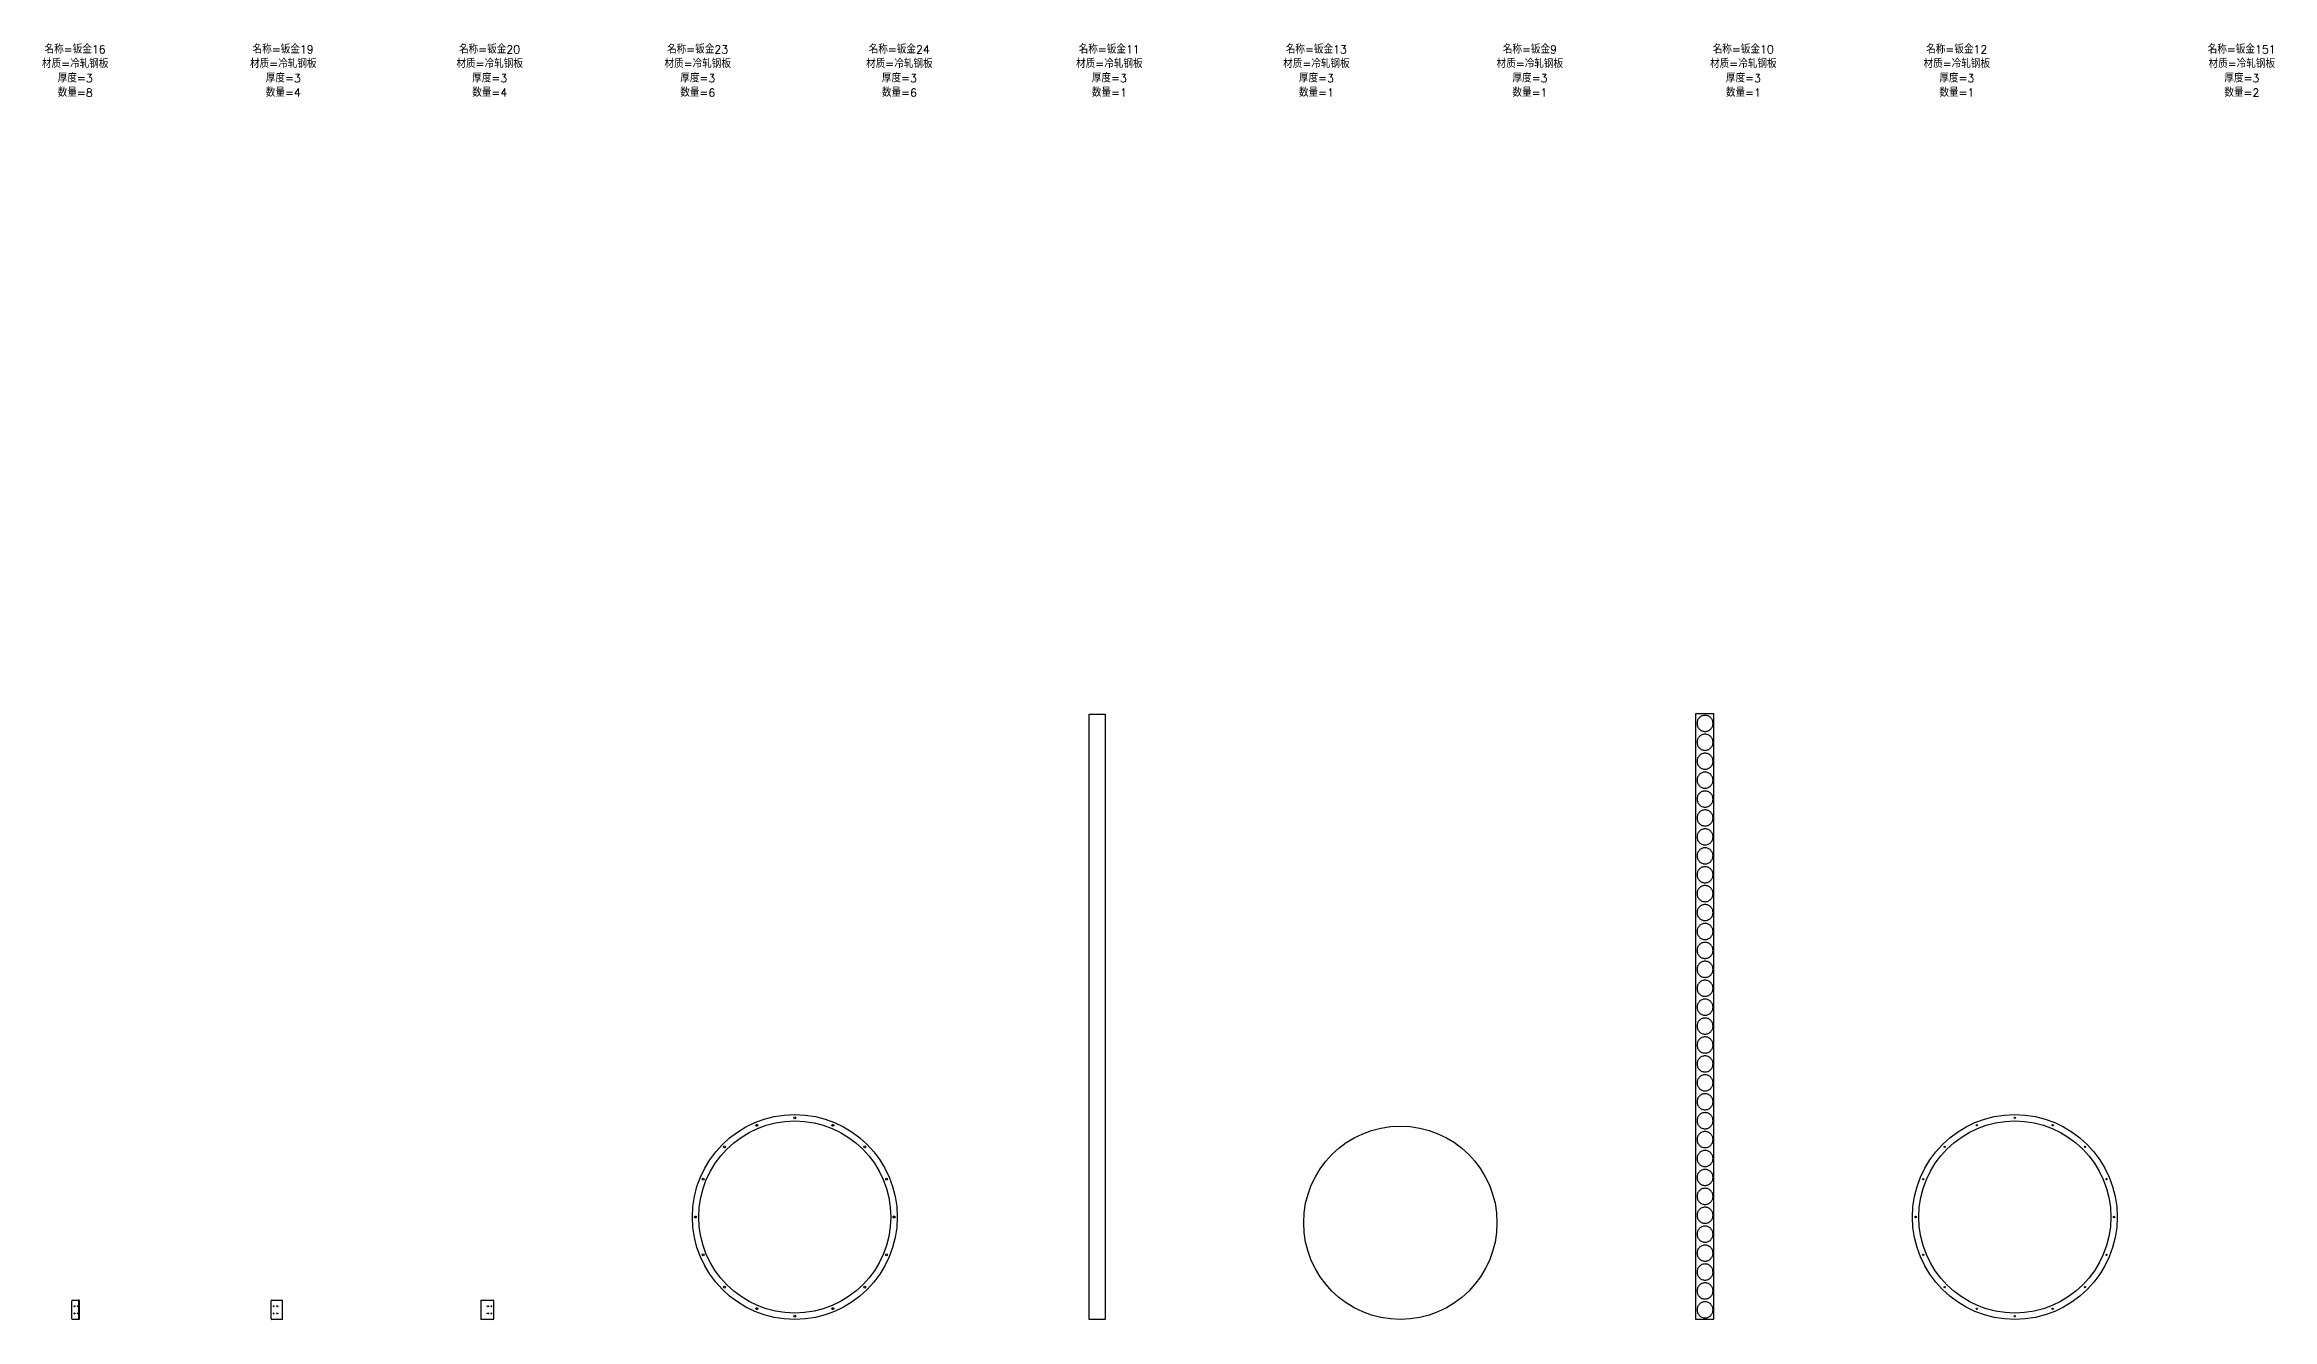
# Model space of a CAD drawing. Header units: millimetres. Extents: x -130 to 49208, y -16180 to 520.
# Drawn here: x -97 to 6864, y -8000 to -4017 of the extents above; entities that cross this region are included whole.
import ezdxf

# ---------------------------------------------------------------- set-up
doc = ezdxf.new("R2010")
doc.units = ezdxf.units.MM
doc.layers.add('防拉孔线', color=30, linetype='Continuous')
doc.layers.add('零件信息', color=131, linetype='Continuous')
doc.styles.add('SLDTEXTSTYLE1', font='txt.shx', dxfattribs={"bigfont": 'bigfont'})

msp = doc.modelspace()

# ---------------------------------------------------------------- linework, layer by layer
at = {"color": 7, "linetype": 'Continuous', "lineweight": 25}
for p, q in [((3167.5, -6108.9), (3217.5, -6108.9)), ((3167.5, -8000), (3167.5, -6108.9)), ((3217.5, -6108.9), (3217.5, -8000)), ((5061.5, -6108), (5061.5, -7999.2)), ((5119.5, -6108), (5061.5, -6108)), ((5119.5, -7999.2), (5119.5, -6108)), ((-11.2, -7998), (-11.2, -7942)), ((-9.2, -7940), (9.8, -7940)), ((9.8, -8000), (-9.2, -8000)), ((9.8, -7940), (9.8, -8000)), ((11.3, -7940), (9.8, -7940)), ((11.3, -8000), (9.8, -8000)), ((11.3, -7940), (11.3, -8000)), ((611.3, -7998), (611.3, -7942)), ((613.3, -7940), (646.9, -7940)), ((646.9, -8000), (613.3, -8000)), ((646.9, -8000), (646.9, -7940)), ((1266.9, -7940), (1305.5, -7940)), ((1266.9, -7940), (1266.9, -8000)), ((1305.5, -8000), (1266.9, -8000)), ((1307.5, -7998), (1307.5, -7942)), ((3217.5, -8000), (3167.5, -8000)), ((5061.5, -7999.2), (5119.5, -7999.2))]:
    msp.add_line(p, q, dxfattribs=at)
for centre, radius in [((2247.5, -7680), 320), ((2247.5, -7370), 3.05), ((6059.5, -7680), 320), ((6059.5, -7370), 2.1), ((2247.5, -7680), 300), ((2128.8, -7393.6), 3.05), ((2366.1, -7393.6), 3.05), ((4139.5, -7698), 302), ((6059.5, -7680), 300), ((5940.8, -7393.6), 2.1), ((6178.1, -7393.6), 2.1), ((2028.3, -7460.8), 3.05), ((2466.7, -7460.8), 3.05), ((5840.3, -7460.8), 2.1), ((6278.7, -7460.8), 2.1), ((1961.1, -7561.4), 3.05), ((2533.9, -7561.4), 3.05), ((5773.1, -7561.4), 2.1), ((6345.9, -7561.4), 2.1), ((1937.5, -7680), 3.05), ((2557.5, -7680), 3.05), ((5749.5, -7680), 2.1), ((6369.5, -7680), 2.1), ((1961.1, -7798.6), 3.05), ((2533.9, -7798.6), 3.05), ((5773.1, -7798.6), 2.1), ((6345.9, -7798.6), 2.1), ((2028.3, -7899.2), 3.05), ((2466.7, -7899.2), 3.05), ((5840.3, -7899.2), 2.1), ((6278.7, -7899.2), 2.1), ((-3.2, -7958.9), 1.25), ((-3.2, -7981.1), 1.25), ((7.1, -7958.9), 1.25), ((7.1, -7981.1), 1.25), ((619.3, -7958.9), 1.25), ((619.3, -7981.1), 1.25), ((629.6, -7958.9), 1.25), ((629.6, -7981.1), 1.25), ((1289.2, -7958.9), 1.25), ((1289.2, -7981.1), 1.25), ((1299.5, -7958.9), 1.25), ((1299.5, -7981.1), 1.25), ((2128.8, -7966.4), 3.05), ((2247.5, -7990), 3.05), ((2366.1, -7966.4), 3.05), ((5940.8, -7966.4), 2.1), ((6059.5, -7990), 2.1), ((6178.1, -7966.4), 2.1)]:
    msp.add_circle(centre, radius, dxfattribs=at)
for centre, start, end in [((-9.2, -7942), 90, 180), ((-9.2, -7998), 180, 270), ((613.3, -7942), 90, 180), ((613.3, -7998), 180, 270), ((1305.5, -7942), 0, 90), ((1305.5, -7998), 270, 0)]:
    msp.add_arc(centre, 2, start, end, dxfattribs=at)
for points, knots in [([(5091.5, -6112.8), (5093.1, -6112.8), (5096.4, -6113.2), (5101.1, -6114.6), (5105.5, -6116.9), (5109.3, -6120.1), (5112.4, -6123.9), (5114.7, -6128.3), (5116.2, -6133), (5116.6, -6137.9), (5116.2, -6142.9), (5114.7, -6147.6), (5112.4, -6152), (5109.3, -6155.8), (5105.5, -6158.9), (5101.1, -6161.3), (5096.4, -6162.7), (5091.5, -6163.2), (5086.6, -6162.7), (5081.8, -6161.3), (5077.5, -6158.9), (5073.7, -6155.8), (5070.5, -6152), (5068.2, -6147.6), (5066.8, -6142.9), (5066.3, -6137.9), (5066.8, -6133), (5068.2, -6128.3), (5070.5, -6123.9), (5073.7, -6120.1), (5077.5, -6116.9), (5081.8, -6114.6), (5086.6, -6113.2), (5089.8, -6112.8), (5091.5, -6112.8)], [0, 0, 0, 0, 0.031249, 0.062499, 0.093748, 0.124998, 0.156249, 0.187499, 0.21875, 0.25, 0.281251, 0.312501, 0.343751, 0.375002, 0.406252, 0.437502, 0.468751, 0.5, 0.531249, 0.562499, 0.593748, 0.624998, 0.656249, 0.687499, 0.71875, 0.75, 0.781251, 0.812501, 0.843752, 0.875002, 0.906252, 0.937502, 0.968751, 1, 1, 1, 1]), ([(5091.5, -6171.9), (5093.1, -6171.9), (5096.4, -6172.3), (5101.1, -6173.7), (5105.5, -6176), (5109.3, -6179.2), (5112.4, -6183), (5114.7, -6187.4), (5116.2, -6192.1), (5116.6, -6197), (5116.2, -6202), (5114.7, -6206.7), (5112.4, -6211.1), (5109.3, -6214.9), (5105.5, -6218), (5101.1, -6220.4), (5096.4, -6221.8), (5091.5, -6222.3), (5086.6, -6221.8), (5081.8, -6220.4), (5077.5, -6218), (5073.7, -6214.9), (5070.5, -6211.1), (5068.2, -6206.7), (5066.8, -6202), (5066.3, -6197), (5066.8, -6192.1), (5068.2, -6187.4), (5070.5, -6183), (5073.7, -6179.2), (5077.5, -6176), (5081.8, -6173.7), (5086.6, -6172.3), (5089.8, -6171.9), (5091.5, -6171.9)], [0, 0, 0, 0, 0.031249, 0.062499, 0.093748, 0.124998, 0.156249, 0.187499, 0.21875, 0.25, 0.281251, 0.312501, 0.343751, 0.375002, 0.406252, 0.437502, 0.468751, 0.5, 0.531249, 0.562499, 0.593748, 0.624998, 0.656249, 0.687499, 0.71875, 0.75, 0.781251, 0.812501, 0.843752, 0.875002, 0.906252, 0.937502, 0.968751, 1, 1, 1, 1]), ([(5091.5, -6231), (5093.1, -6231), (5096.4, -6231.4), (5101.1, -6232.8), (5105.5, -6235.1), (5109.3, -6238.3), (5112.4, -6242.1), (5114.7, -6246.5), (5116.2, -6251.2), (5116.6, -6256.1), (5116.2, -6261.1), (5114.7, -6265.8), (5112.4, -6270.2), (5109.3, -6274), (5105.5, -6277.1), (5101.1, -6279.5), (5096.4, -6280.9), (5091.5, -6281.4), (5086.6, -6280.9), (5081.8, -6279.5), (5077.5, -6277.1), (5073.7, -6274), (5070.5, -6270.2), (5068.2, -6265.8), (5066.8, -6261.1), (5066.3, -6256.1), (5066.8, -6251.2), (5068.2, -6246.5), (5070.5, -6242.1), (5073.7, -6238.3), (5077.5, -6235.1), (5081.8, -6232.8), (5086.6, -6231.4), (5089.8, -6231), (5091.5, -6231)], [0, 0, 0, 0, 0.031249, 0.062499, 0.093748, 0.124998, 0.156249, 0.187499, 0.21875, 0.25, 0.281251, 0.312501, 0.343751, 0.375002, 0.406252, 0.437502, 0.468751, 0.5, 0.531249, 0.562499, 0.593748, 0.624998, 0.656249, 0.687499, 0.71875, 0.75, 0.781251, 0.812501, 0.843752, 0.875002, 0.906252, 0.937502, 0.968751, 1, 1, 1, 1]), ([(5091.5, -6290.1), (5093.1, -6290.1), (5096.4, -6290.5), (5101.1, -6291.9), (5105.5, -6294.2), (5109.3, -6297.4), (5112.4, -6301.2), (5114.7, -6305.6), (5116.2, -6310.3), (5116.6, -6315.2), (5116.2, -6320.2), (5114.7, -6324.9), (5112.4, -6329.3), (5109.3, -6333.1), (5105.5, -6336.2), (5101.1, -6338.6), (5096.4, -6340), (5091.5, -6340.5), (5086.6, -6340), (5081.8, -6338.6), (5077.5, -6336.2), (5073.7, -6333.1), (5070.5, -6329.3), (5068.2, -6324.9), (5066.8, -6320.2), (5066.3, -6315.2), (5066.8, -6310.3), (5068.2, -6305.6), (5070.5, -6301.2), (5073.7, -6297.4), (5077.5, -6294.2), (5081.8, -6291.9), (5086.6, -6290.5), (5089.8, -6290.1), (5091.5, -6290.1)], [0, 0, 0, 0, 0.031249, 0.062499, 0.093748, 0.124998, 0.156249, 0.187499, 0.21875, 0.25, 0.281251, 0.312501, 0.343751, 0.375002, 0.406252, 0.437502, 0.468751, 0.5, 0.531249, 0.562499, 0.593748, 0.624998, 0.656249, 0.687499, 0.71875, 0.75, 0.781251, 0.812501, 0.843752, 0.875002, 0.906252, 0.937502, 0.968751, 1, 1, 1, 1]), ([(5091.5, -6349.2), (5093.1, -6349.2), (5096.4, -6349.6), (5101.1, -6351), (5105.5, -6353.3), (5109.3, -6356.5), (5112.4, -6360.3), (5114.7, -6364.7), (5116.2, -6369.4), (5116.6, -6374.3), (5116.2, -6379.3), (5114.7, -6384), (5112.4, -6388.4), (5109.3, -6392.2), (5105.5, -6395.3), (5101.1, -6397.7), (5096.4, -6399.1), (5091.5, -6399.6), (5086.6, -6399.1), (5081.8, -6397.7), (5077.5, -6395.3), (5073.7, -6392.2), (5070.5, -6388.4), (5068.2, -6384), (5066.8, -6379.3), (5066.3, -6374.3), (5066.8, -6369.4), (5068.2, -6364.7), (5070.5, -6360.3), (5073.7, -6356.5), (5077.5, -6353.3), (5081.8, -6351), (5086.6, -6349.6), (5089.8, -6349.2), (5091.5, -6349.2)], [0, 0, 0, 0, 0.031249, 0.062499, 0.093748, 0.124998, 0.156249, 0.187499, 0.21875, 0.25, 0.281251, 0.312501, 0.343751, 0.375002, 0.406252, 0.437502, 0.468751, 0.5, 0.531249, 0.562499, 0.593748, 0.624998, 0.656249, 0.687499, 0.71875, 0.75, 0.781251, 0.812501, 0.843752, 0.875002, 0.906252, 0.937502, 0.968751, 1, 1, 1, 1]), ([(5091.5, -6408.3), (5093.1, -6408.3), (5096.4, -6408.7), (5101.1, -6410.1), (5105.5, -6412.5), (5109.3, -6415.6), (5112.4, -6419.4), (5114.7, -6423.8), (5116.2, -6428.5), (5116.6, -6433.4), (5116.2, -6438.4), (5114.7, -6443.1), (5112.4, -6447.5), (5109.3, -6451.3), (5105.5, -6454.4), (5101.1, -6456.8), (5096.4, -6458.2), (5091.5, -6458.7), (5086.6, -6458.2), (5081.8, -6456.8), (5077.5, -6454.4), (5073.7, -6451.3), (5070.5, -6447.5), (5068.2, -6443.1), (5066.8, -6438.4), (5066.3, -6433.4), (5066.8, -6428.5), (5068.2, -6423.8), (5070.5, -6419.4), (5073.7, -6415.6), (5077.5, -6412.5), (5081.8, -6410.1), (5086.6, -6408.7), (5089.8, -6408.3), (5091.5, -6408.3)], [0, 0, 0, 0, 0.031249, 0.062499, 0.093748, 0.124998, 0.156249, 0.187499, 0.21875, 0.25, 0.281251, 0.312501, 0.343751, 0.375002, 0.406252, 0.437502, 0.468751, 0.5, 0.531249, 0.562499, 0.593748, 0.624998, 0.656249, 0.687499, 0.71875, 0.75, 0.781251, 0.812501, 0.843752, 0.875002, 0.906252, 0.937502, 0.968751, 1, 1, 1, 1]), ([(5091.5, -6467.4), (5093.1, -6467.4), (5096.4, -6467.8), (5101.1, -6469.2), (5105.5, -6471.6), (5109.3, -6474.7), (5112.4, -6478.5), (5114.7, -6482.9), (5116.2, -6487.6), (5116.6, -6492.5), (5116.2, -6497.5), (5114.7, -6502.2), (5112.4, -6506.6), (5109.3, -6510.4), (5105.5, -6513.5), (5101.1, -6515.9), (5096.4, -6517.3), (5091.5, -6517.8), (5086.6, -6517.3), (5081.8, -6515.9), (5077.5, -6513.5), (5073.7, -6510.4), (5070.5, -6506.6), (5068.2, -6502.2), (5066.8, -6497.5), (5066.3, -6492.5), (5066.8, -6487.6), (5068.2, -6482.9), (5070.5, -6478.5), (5073.7, -6474.7), (5077.5, -6471.6), (5081.8, -6469.2), (5086.6, -6467.8), (5089.8, -6467.4), (5091.5, -6467.4)], [0, 0, 0, 0, 0.031249, 0.062499, 0.093748, 0.124998, 0.156249, 0.187499, 0.21875, 0.25, 0.281251, 0.312501, 0.343751, 0.375002, 0.406252, 0.437502, 0.468751, 0.5, 0.531249, 0.562499, 0.593748, 0.624998, 0.656249, 0.687499, 0.71875, 0.75, 0.781251, 0.812501, 0.843752, 0.875002, 0.906252, 0.937502, 0.968751, 1, 1, 1, 1]), ([(5091.5, -6526.5), (5093.1, -6526.5), (5096.4, -6526.9), (5101.1, -6528.3), (5105.5, -6530.7), (5109.3, -6533.8), (5112.4, -6537.6), (5114.7, -6542), (5116.2, -6546.7), (5116.6, -6551.6), (5116.2, -6556.6), (5114.7, -6561.3), (5112.4, -6565.7), (5109.3, -6569.5), (5105.5, -6572.6), (5101.1, -6575), (5096.4, -6576.4), (5091.5, -6576.9), (5086.6, -6576.4), (5081.8, -6575), (5077.5, -6572.6), (5073.7, -6569.5), (5070.5, -6565.7), (5068.2, -6561.3), (5066.8, -6556.6), (5066.3, -6551.6), (5066.8, -6546.7), (5068.2, -6542), (5070.5, -6537.6), (5073.7, -6533.8), (5077.5, -6530.7), (5081.8, -6528.3), (5086.6, -6526.9), (5089.8, -6526.5), (5091.5, -6526.5)], [0, 0, 0, 0, 0.031249, 0.062499, 0.093748, 0.124998, 0.156249, 0.187499, 0.21875, 0.25, 0.281251, 0.312501, 0.343751, 0.375002, 0.406252, 0.437502, 0.468751, 0.5, 0.531249, 0.562499, 0.593748, 0.624998, 0.656249, 0.687499, 0.71875, 0.75, 0.781251, 0.812501, 0.843752, 0.875002, 0.906252, 0.937502, 0.968751, 1, 1, 1, 1]), ([(5091.5, -6585.6), (5093.1, -6585.6), (5096.4, -6586), (5101.1, -6587.4), (5105.5, -6589.8), (5109.3, -6592.9), (5112.4, -6596.7), (5114.7, -6601.1), (5116.2, -6605.8), (5116.6, -6610.7), (5116.2, -6615.7), (5114.7, -6620.4), (5112.4, -6624.8), (5109.3, -6628.6), (5105.5, -6631.7), (5101.1, -6634.1), (5096.4, -6635.5), (5091.5, -6636), (5086.6, -6635.5), (5081.8, -6634.1), (5077.5, -6631.7), (5073.7, -6628.6), (5070.5, -6624.8), (5068.2, -6620.4), (5066.8, -6615.7), (5066.3, -6610.7), (5066.8, -6605.8), (5068.2, -6601.1), (5070.5, -6596.7), (5073.7, -6592.9), (5077.5, -6589.8), (5081.8, -6587.4), (5086.6, -6586), (5089.8, -6585.6), (5091.5, -6585.6)], [0, 0, 0, 0, 0.031249, 0.062499, 0.093748, 0.124998, 0.156249, 0.187499, 0.21875, 0.25, 0.281251, 0.312501, 0.343751, 0.375002, 0.406252, 0.437502, 0.468751, 0.5, 0.531249, 0.562499, 0.593748, 0.624998, 0.656249, 0.687499, 0.71875, 0.75, 0.781251, 0.812501, 0.843752, 0.875002, 0.906252, 0.937502, 0.968751, 1, 1, 1, 1]), ([(5091.5, -6644.7), (5093.1, -6644.7), (5096.4, -6645.1), (5101.1, -6646.5), (5105.5, -6648.9), (5109.3, -6652), (5112.4, -6655.8), (5114.7, -6660.2), (5116.2, -6664.9), (5116.6, -6669.9), (5116.2, -6674.8), (5114.7, -6679.5), (5112.4, -6683.9), (5109.3, -6687.7), (5105.5, -6690.8), (5101.1, -6693.2), (5096.4, -6694.6), (5091.5, -6695.1), (5086.6, -6694.6), (5081.8, -6693.2), (5077.5, -6690.8), (5073.7, -6687.7), (5070.5, -6683.9), (5068.2, -6679.5), (5066.8, -6674.8), (5066.3, -6669.9), (5066.8, -6664.9), (5068.2, -6660.2), (5070.5, -6655.8), (5073.7, -6652), (5077.5, -6648.9), (5081.8, -6646.5), (5086.6, -6645.1), (5089.8, -6644.7), (5091.5, -6644.7)], [0, 0, 0, 0, 0.031249, 0.062499, 0.093748, 0.124998, 0.156249, 0.187499, 0.21875, 0.25, 0.281251, 0.312501, 0.343751, 0.375002, 0.406252, 0.437502, 0.468751, 0.5, 0.531249, 0.562499, 0.593748, 0.624998, 0.656249, 0.687499, 0.71875, 0.75, 0.781251, 0.812501, 0.843752, 0.875002, 0.906252, 0.937502, 0.968751, 1, 1, 1, 1]), ([(5091.5, -6703.8), (5093.1, -6703.8), (5096.4, -6704.2), (5101.1, -6705.6), (5105.5, -6708), (5109.3, -6711.1), (5112.4, -6714.9), (5114.7, -6719.3), (5116.2, -6724), (5116.6, -6729), (5116.2, -6733.9), (5114.7, -6738.6), (5112.4, -6743), (5109.3, -6746.8), (5105.5, -6749.9), (5101.1, -6752.3), (5096.4, -6753.7), (5091.5, -6754.2), (5086.6, -6753.7), (5081.8, -6752.3), (5077.5, -6749.9), (5073.7, -6746.8), (5070.5, -6743), (5068.2, -6738.6), (5066.8, -6733.9), (5066.3, -6729), (5066.8, -6724), (5068.2, -6719.3), (5070.5, -6714.9), (5073.7, -6711.1), (5077.5, -6708), (5081.8, -6705.6), (5086.6, -6704.2), (5089.8, -6703.8), (5091.5, -6703.8)], [0, 0, 0, 0, 0.031249, 0.062499, 0.093748, 0.124998, 0.156249, 0.187499, 0.21875, 0.25, 0.281251, 0.312501, 0.343751, 0.375002, 0.406252, 0.437502, 0.468751, 0.5, 0.531249, 0.562499, 0.593748, 0.624998, 0.656249, 0.687499, 0.71875, 0.75, 0.781251, 0.812501, 0.843752, 0.875002, 0.906252, 0.937502, 0.968751, 1, 1, 1, 1]), ([(5091.5, -6762.9), (5093.1, -6762.9), (5096.4, -6763.3), (5101.1, -6764.7), (5105.5, -6767.1), (5109.3, -6770.2), (5112.4, -6774), (5114.7, -6778.4), (5116.2, -6783.1), (5116.6, -6788.1), (5116.2, -6793), (5114.7, -6797.7), (5112.4, -6802.1), (5109.3, -6805.9), (5105.5, -6809), (5101.1, -6811.4), (5096.4, -6812.8), (5091.5, -6813.3), (5086.6, -6812.8), (5081.8, -6811.4), (5077.5, -6809), (5073.7, -6805.9), (5070.5, -6802.1), (5068.2, -6797.7), (5066.8, -6793), (5066.3, -6788.1), (5066.8, -6783.1), (5068.2, -6778.4), (5070.5, -6774), (5073.7, -6770.2), (5077.5, -6767.1), (5081.8, -6764.7), (5086.6, -6763.3), (5089.8, -6762.9), (5091.5, -6762.9)], [0, 0, 0, 0, 0.031249, 0.062499, 0.093748, 0.124998, 0.156249, 0.187499, 0.21875, 0.25, 0.281251, 0.312501, 0.343751, 0.375002, 0.406252, 0.437502, 0.468751, 0.5, 0.531249, 0.562499, 0.593748, 0.624998, 0.656249, 0.687499, 0.71875, 0.75, 0.781251, 0.812501, 0.843752, 0.875002, 0.906252, 0.937502, 0.968751, 1, 1, 1, 1]), ([(5091.5, -6822), (5093.1, -6822), (5096.4, -6822.4), (5101.1, -6823.8), (5105.5, -6826.2), (5109.3, -6829.3), (5112.4, -6833.1), (5114.7, -6837.5), (5116.2, -6842.2), (5116.6, -6847.2), (5116.2, -6852.1), (5114.7, -6856.8), (5112.4, -6861.2), (5109.3, -6865), (5105.5, -6868.1), (5101.1, -6870.5), (5096.4, -6871.9), (5091.5, -6872.4), (5086.6, -6871.9), (5081.8, -6870.5), (5077.5, -6868.1), (5073.7, -6865), (5070.5, -6861.2), (5068.2, -6856.8), (5066.8, -6852.1), (5066.3, -6847.2), (5066.8, -6842.2), (5068.2, -6837.5), (5070.5, -6833.1), (5073.7, -6829.3), (5077.5, -6826.2), (5081.8, -6823.8), (5086.6, -6822.4), (5089.8, -6822), (5091.5, -6822)], [0, 0, 0, 0, 0.031249, 0.062499, 0.093748, 0.124998, 0.156249, 0.187499, 0.21875, 0.25, 0.281251, 0.312501, 0.343751, 0.375002, 0.406252, 0.437502, 0.468751, 0.5, 0.531249, 0.562499, 0.593748, 0.624998, 0.656249, 0.687499, 0.71875, 0.75, 0.781251, 0.812501, 0.843752, 0.875002, 0.906252, 0.937502, 0.968751, 1, 1, 1, 1]), ([(5066.5, -6906.3), (5066.5, -6904.6), (5066.8, -6901.3), (5068.2, -6896.6), (5070.5, -6892.2), (5073.7, -6888.4), (5077.5, -6885.3), (5081.8, -6882.9), (5086.6, -6881.5), (5091.5, -6881), (5096.4, -6881.5), (5101.1, -6882.9), (5105.5, -6885.3), (5109.3, -6888.4), (5112.4, -6892.2), (5114.7, -6896.6), (5116.2, -6901.3), (5116.6, -6906.3), (5116.2, -6911.2), (5114.7, -6915.9), (5112.4, -6920.3), (5109.3, -6924.1), (5105.5, -6927.3), (5101.1, -6929.6), (5096.4, -6931), (5091.5, -6931.5), (5086.6, -6931), (5081.8, -6929.6), (5077.5, -6927.3), (5073.7, -6924.1), (5070.5, -6920.3), (5068.2, -6915.9), (5066.8, -6911.2), (5066.5, -6907.9), (5066.5, -6906.3)], [0, 0, 0, 0, 0.03125, 0.062501, 0.093751, 0.125002, 0.156252, 0.187501, 0.218751, 0.25, 0.281249, 0.312498, 0.343748, 0.374998, 0.406249, 0.437499, 0.46875, 0.5, 0.53125, 0.562501, 0.593751, 0.625002, 0.656252, 0.687501, 0.718751, 0.75, 0.781249, 0.812498, 0.843748, 0.874998, 0.906249, 0.937499, 0.96875, 1, 1, 1, 1]), ([(5091.5, -6940.2), (5093.1, -6940.2), (5096.4, -6940.6), (5101.1, -6942), (5105.5, -6944.4), (5109.3, -6947.5), (5112.4, -6951.3), (5114.7, -6955.7), (5116.2, -6960.4), (5116.6, -6965.4), (5116.2, -6970.3), (5114.7, -6975), (5112.4, -6979.4), (5109.3, -6983.2), (5105.5, -6986.4), (5101.1, -6988.7), (5096.4, -6990.1), (5091.5, -6990.6), (5086.6, -6990.1), (5081.8, -6988.7), (5077.5, -6986.4), (5073.7, -6983.2), (5070.5, -6979.4), (5068.2, -6975), (5066.8, -6970.3), (5066.3, -6965.4), (5066.8, -6960.4), (5068.2, -6955.7), (5070.5, -6951.3), (5073.7, -6947.5), (5077.5, -6944.4), (5081.8, -6942), (5086.6, -6940.6), (5089.8, -6940.2), (5091.5, -6940.2)], [0, 0, 0, 0, 0.031249, 0.062499, 0.093748, 0.124998, 0.156249, 0.187499, 0.21875, 0.25, 0.281251, 0.312501, 0.343751, 0.375002, 0.406252, 0.437502, 0.468751, 0.5, 0.531249, 0.562499, 0.593748, 0.624998, 0.656249, 0.687499, 0.71875, 0.75, 0.781251, 0.812501, 0.843752, 0.875002, 0.906252, 0.937502, 0.968751, 1, 1, 1, 1]), ([(5091.5, -6999.3), (5093.1, -6999.3), (5096.4, -6999.7), (5101.1, -7001.1), (5105.5, -7003.5), (5109.3, -7006.6), (5112.4, -7010.4), (5114.7, -7014.8), (5116.2, -7019.5), (5116.6, -7024.5), (5116.2, -7029.4), (5114.7, -7034.1), (5112.4, -7038.5), (5109.3, -7042.3), (5105.5, -7045.5), (5101.1, -7047.8), (5096.4, -7049.2), (5091.5, -7049.7), (5086.6, -7049.2), (5081.8, -7047.8), (5077.5, -7045.5), (5073.7, -7042.3), (5070.5, -7038.5), (5068.2, -7034.1), (5066.8, -7029.4), (5066.3, -7024.5), (5066.8, -7019.5), (5068.2, -7014.8), (5070.5, -7010.4), (5073.7, -7006.6), (5077.5, -7003.5), (5081.8, -7001.1), (5086.6, -6999.7), (5089.8, -6999.3), (5091.5, -6999.3)], [0, 0, 0, 0, 0.031249, 0.062499, 0.093748, 0.124998, 0.156249, 0.187499, 0.21875, 0.25, 0.281251, 0.312501, 0.343751, 0.375002, 0.406252, 0.437502, 0.468751, 0.5, 0.531249, 0.562499, 0.593748, 0.624998, 0.656249, 0.687499, 0.71875, 0.75, 0.781251, 0.812501, 0.843752, 0.875002, 0.906252, 0.937502, 0.968751, 1, 1, 1, 1]), ([(5091.5, -7058.4), (5093.1, -7058.4), (5096.4, -7058.8), (5101.1, -7060.2), (5105.5, -7062.6), (5109.3, -7065.7), (5112.4, -7069.5), (5114.7, -7073.9), (5116.2, -7078.6), (5116.6, -7083.6), (5116.2, -7088.5), (5114.7, -7093.2), (5112.4, -7097.6), (5109.3, -7101.4), (5105.5, -7104.6), (5101.1, -7106.9), (5096.4, -7108.3), (5091.5, -7108.8), (5086.6, -7108.3), (5081.8, -7106.9), (5077.5, -7104.6), (5073.7, -7101.4), (5070.5, -7097.6), (5068.2, -7093.2), (5066.8, -7088.5), (5066.3, -7083.6), (5066.8, -7078.6), (5068.2, -7073.9), (5070.5, -7069.5), (5073.7, -7065.7), (5077.5, -7062.6), (5081.8, -7060.2), (5086.6, -7058.8), (5089.8, -7058.4), (5091.5, -7058.4)], [0, 0, 0, 0, 0.031249, 0.062499, 0.093748, 0.124998, 0.156249, 0.187499, 0.21875, 0.25, 0.281251, 0.312501, 0.343751, 0.375002, 0.406252, 0.437502, 0.468751, 0.5, 0.531249, 0.562499, 0.593748, 0.624998, 0.656249, 0.687499, 0.71875, 0.75, 0.781251, 0.812501, 0.843752, 0.875002, 0.906252, 0.937502, 0.968751, 1, 1, 1, 1]), ([(5091.5, -7117.5), (5093.1, -7117.5), (5096.4, -7117.9), (5101.1, -7119.3), (5105.5, -7121.7), (5109.3, -7124.8), (5112.4, -7128.6), (5114.7, -7133), (5116.2, -7137.7), (5116.6, -7142.7), (5116.2, -7147.6), (5114.7, -7152.3), (5112.4, -7156.7), (5109.3, -7160.5), (5105.5, -7163.7), (5101.1, -7166), (5096.4, -7167.4), (5091.5, -7167.9), (5086.6, -7167.4), (5081.8, -7166), (5077.5, -7163.7), (5073.7, -7160.5), (5070.5, -7156.7), (5068.2, -7152.3), (5066.8, -7147.6), (5066.3, -7142.7), (5066.8, -7137.7), (5068.2, -7133), (5070.5, -7128.6), (5073.7, -7124.8), (5077.5, -7121.7), (5081.8, -7119.3), (5086.6, -7117.9), (5089.8, -7117.5), (5091.5, -7117.5)], [0, 0, 0, 0, 0.031249, 0.062499, 0.093748, 0.124998, 0.156249, 0.187499, 0.21875, 0.25, 0.281251, 0.312501, 0.343751, 0.375002, 0.406252, 0.437502, 0.468751, 0.5, 0.531249, 0.562499, 0.593748, 0.624998, 0.656249, 0.687499, 0.71875, 0.75, 0.781251, 0.812501, 0.843752, 0.875002, 0.906252, 0.937502, 0.968751, 1, 1, 1, 1]), ([(5091.5, -7176.6), (5093.1, -7176.6), (5096.4, -7177), (5101.1, -7178.4), (5105.5, -7180.8), (5109.3, -7183.9), (5112.4, -7187.7), (5114.7, -7192.1), (5116.2, -7196.8), (5116.6, -7201.8), (5116.2, -7206.7), (5114.7, -7211.4), (5112.4, -7215.8), (5109.3, -7219.6), (5105.5, -7222.8), (5101.1, -7225.1), (5096.4, -7226.5), (5091.5, -7227), (5086.6, -7226.5), (5081.8, -7225.1), (5077.5, -7222.8), (5073.7, -7219.6), (5070.5, -7215.8), (5068.2, -7211.4), (5066.8, -7206.7), (5066.3, -7201.8), (5066.8, -7196.8), (5068.2, -7192.1), (5070.5, -7187.7), (5073.7, -7183.9), (5077.5, -7180.8), (5081.8, -7178.4), (5086.6, -7177), (5089.8, -7176.6), (5091.5, -7176.6)], [0, 0, 0, 0, 0.0312492, 0.0624985, 0.0937482, 0.1249983, 0.1562487, 0.1874992, 0.2187496, 0.2500001, 0.2812506, 0.3125011, 0.3437515, 0.3750018, 0.4062518, 0.4375015, 0.4687508, 0.5, 0.5312492, 0.5624985, 0.5937483, 0.6249984, 0.6562487, 0.6874992, 0.7187497, 0.7500001, 0.7812506, 0.8125011, 0.8437515, 0.8750018, 0.9062518, 0.9375015, 0.9687509, 1, 1, 1, 1]), ([(5091.5, -7235.7), (5093.1, -7235.7), (5096.4, -7236.1), (5101.1, -7237.5), (5105.5, -7239.9), (5109.3, -7243), (5112.4, -7246.8), (5114.7, -7251.2), (5116.2, -7255.9), (5116.6, -7260.9), (5116.2, -7265.8), (5114.7, -7270.5), (5112.4, -7274.9), (5109.3, -7278.7), (5105.5, -7281.9), (5101.1, -7284.2), (5096.4, -7285.6), (5091.5, -7286.1), (5086.6, -7285.6), (5081.8, -7284.2), (5077.5, -7281.9), (5073.7, -7278.7), (5070.5, -7274.9), (5068.2, -7270.5), (5066.8, -7265.8), (5066.3, -7260.9), (5066.8, -7255.9), (5068.2, -7251.2), (5070.5, -7246.8), (5073.7, -7243), (5077.5, -7239.9), (5081.8, -7237.5), (5086.6, -7236.1), (5089.8, -7235.7), (5091.5, -7235.7)], [0, 0, 0, 0, 0.031249, 0.062499, 0.093748, 0.124998, 0.156249, 0.187499, 0.21875, 0.25, 0.281251, 0.312501, 0.343751, 0.375002, 0.406252, 0.437502, 0.468751, 0.5, 0.531249, 0.562499, 0.593748, 0.624998, 0.656249, 0.687499, 0.71875, 0.75, 0.781251, 0.812501, 0.843752, 0.875002, 0.906252, 0.937502, 0.968751, 1, 1, 1, 1]), ([(5091.5, -7294.9), (5093.1, -7294.9), (5096.4, -7295.2), (5101.1, -7296.6), (5105.5, -7299), (5109.3, -7302.1), (5112.4, -7305.9), (5114.7, -7310.3), (5116.2, -7315), (5116.6, -7320), (5116.2, -7324.9), (5114.7, -7329.6), (5112.4, -7334), (5109.3, -7337.8), (5105.5, -7341), (5101.1, -7343.3), (5096.4, -7344.8), (5091.5, -7345.2), (5086.6, -7344.8), (5081.8, -7343.3), (5077.5, -7341), (5073.7, -7337.8), (5070.5, -7334), (5068.2, -7329.6), (5066.8, -7324.9), (5066.3, -7320), (5066.8, -7315), (5068.2, -7310.3), (5070.5, -7305.9), (5073.7, -7302.1), (5077.5, -7299), (5081.8, -7296.6), (5086.6, -7295.2), (5089.8, -7294.9), (5091.5, -7294.9)], [0, 0, 0, 0, 0.0312492, 0.0624985, 0.0937482, 0.1249983, 0.1562487, 0.1874992, 0.2187496, 0.2500001, 0.2812506, 0.3125011, 0.3437515, 0.3750018, 0.4062518, 0.4375015, 0.4687508, 0.5, 0.5312492, 0.5624985, 0.5937483, 0.6249984, 0.6562487, 0.6874992, 0.7187497, 0.7500001, 0.7812506, 0.8125011, 0.8437515, 0.8750018, 0.9062518, 0.9375015, 0.9687509, 1, 1, 1, 1]), ([(5091.5, -7404.2), (5089.8, -7404.2), (5086.6, -7403.9), (5081.8, -7402.4), (5077.5, -7400.1), (5073.7, -7396.9), (5070.5, -7393.1), (5068.2, -7388.7), (5066.8, -7384), (5066.3, -7379.1), (5066.8, -7374.1), (5068.2, -7369.4), (5070.5, -7365), (5073.7, -7361.2), (5077.5, -7358.1), (5081.8, -7355.7), (5086.6, -7354.3), (5091.5, -7353.8), (5096.4, -7354.3), (5101.1, -7355.7), (5105.5, -7358.1), (5109.3, -7361.2), (5112.4, -7365), (5114.7, -7369.4), (5116.2, -7374.1), (5116.6, -7379.1), (5116.2, -7384), (5114.7, -7388.7), (5112.4, -7393.1), (5109.3, -7396.9), (5105.5, -7400.1), (5101.1, -7402.4), (5096.4, -7403.9), (5093.1, -7404.2), (5091.5, -7404.2)], [0, 0, 0, 0, 0.031249, 0.062499, 0.093748, 0.124998, 0.156249, 0.187499, 0.21875, 0.25, 0.281251, 0.312501, 0.343751, 0.375002, 0.406252, 0.437502, 0.468751, 0.5, 0.531249, 0.562499, 0.593748, 0.624998, 0.656249, 0.687499, 0.71875, 0.75, 0.781251, 0.812501, 0.843752, 0.875002, 0.906252, 0.937502, 0.968751, 1, 1, 1, 1]), ([(5091.5, -7413.1), (5093.1, -7413.1), (5096.4, -7413.4), (5101.1, -7414.8), (5105.5, -7417.2), (5109.3, -7420.3), (5112.4, -7424.2), (5114.7, -7428.5), (5116.2, -7433.2), (5116.6, -7438.2), (5116.2, -7443.1), (5114.7, -7447.8), (5112.4, -7452.2), (5109.3, -7456), (5105.5, -7459.2), (5101.1, -7461.5), (5096.4, -7463), (5091.5, -7463.4), (5086.6, -7463), (5081.8, -7461.5), (5077.5, -7459.2), (5073.7, -7456), (5070.5, -7452.2), (5068.2, -7447.8), (5066.8, -7443.1), (5066.3, -7438.2), (5066.8, -7433.2), (5068.2, -7428.5), (5070.5, -7424.2), (5073.7, -7420.3), (5077.5, -7417.2), (5081.8, -7414.8), (5086.6, -7413.4), (5089.8, -7413.1), (5091.5, -7413.1)], [0, 0, 0, 0, 0.031249, 0.062499, 0.093748, 0.124998, 0.156249, 0.187499, 0.21875, 0.25, 0.281251, 0.312501, 0.343751, 0.375002, 0.406252, 0.437502, 0.468751, 0.5, 0.531249, 0.562499, 0.593748, 0.624998, 0.656249, 0.687499, 0.71875, 0.75, 0.781251, 0.812501, 0.843752, 0.875002, 0.906252, 0.937502, 0.968751, 1, 1, 1, 1]), ([(5091.5, -7472.2), (5093.1, -7472.2), (5096.4, -7472.5), (5101.1, -7473.9), (5105.5, -7476.3), (5109.3, -7479.4), (5112.4, -7483.3), (5114.7, -7487.6), (5116.2, -7492.3), (5116.6, -7497.3), (5116.2, -7502.2), (5114.7, -7506.9), (5112.4, -7511.3), (5109.3, -7515.1), (5105.5, -7518.3), (5101.1, -7520.6), (5096.4, -7522.1), (5091.5, -7522.5), (5086.6, -7522.1), (5081.8, -7520.6), (5077.5, -7518.3), (5073.7, -7515.1), (5070.5, -7511.3), (5068.2, -7506.9), (5066.8, -7502.2), (5066.3, -7497.3), (5066.8, -7492.3), (5068.2, -7487.6), (5070.5, -7483.3), (5073.7, -7479.4), (5077.5, -7476.3), (5081.8, -7473.9), (5086.6, -7472.5), (5089.8, -7472.2), (5091.5, -7472.2)], [0, 0, 0, 0, 0.031249, 0.062499, 0.093748, 0.124998, 0.156249, 0.187499, 0.21875, 0.25, 0.281251, 0.312501, 0.343751, 0.375002, 0.406252, 0.437502, 0.468751, 0.5, 0.531249, 0.562499, 0.593748, 0.624998, 0.656249, 0.687499, 0.71875, 0.75, 0.781251, 0.812501, 0.843752, 0.875002, 0.906252, 0.937502, 0.968751, 1, 1, 1, 1]), ([(5091.5, -7531.3), (5093.1, -7531.3), (5096.4, -7531.6), (5101.1, -7533), (5105.5, -7535.4), (5109.3, -7538.5), (5112.4, -7542.4), (5114.7, -7546.7), (5116.2, -7551.4), (5116.6, -7556.4), (5116.2, -7561.3), (5114.7, -7566), (5112.4, -7570.4), (5109.3, -7574.2), (5105.5, -7577.4), (5101.1, -7579.7), (5096.4, -7581.2), (5091.5, -7581.6), (5086.6, -7581.2), (5081.8, -7579.7), (5077.5, -7577.4), (5073.7, -7574.2), (5070.5, -7570.4), (5068.2, -7566), (5066.8, -7561.3), (5066.3, -7556.4), (5066.8, -7551.4), (5068.2, -7546.7), (5070.5, -7542.4), (5073.7, -7538.5), (5077.5, -7535.4), (5081.8, -7533), (5086.6, -7531.6), (5089.8, -7531.3), (5091.5, -7531.3)], [0, 0, 0, 0, 0.031249, 0.062499, 0.093748, 0.124998, 0.156249, 0.187499, 0.21875, 0.25, 0.281251, 0.312501, 0.343751, 0.375002, 0.406252, 0.437502, 0.468751, 0.5, 0.531249, 0.562499, 0.593748, 0.624998, 0.656249, 0.687499, 0.71875, 0.75, 0.781251, 0.812501, 0.843752, 0.875002, 0.906252, 0.937502, 0.968751, 1, 1, 1, 1]), ([(5091.5, -7590.4), (5093.1, -7590.4), (5096.4, -7590.7), (5101.1, -7592.1), (5105.5, -7594.5), (5109.3, -7597.6), (5112.4, -7601.5), (5114.7, -7605.8), (5116.2, -7610.6), (5116.6, -7615.5), (5116.2, -7620.4), (5114.7, -7625.1), (5112.4, -7629.5), (5109.3, -7633.3), (5105.5, -7636.5), (5101.1, -7638.8), (5096.4, -7640.3), (5091.5, -7640.7), (5086.6, -7640.3), (5081.8, -7638.8), (5077.5, -7636.5), (5073.7, -7633.3), (5070.5, -7629.5), (5068.2, -7625.1), (5066.8, -7620.4), (5066.3, -7615.5), (5066.8, -7610.6), (5068.2, -7605.8), (5070.5, -7601.5), (5073.7, -7597.6), (5077.5, -7594.5), (5081.8, -7592.1), (5086.6, -7590.7), (5089.8, -7590.4), (5091.5, -7590.4)], [0, 0, 0, 0, 0.031249, 0.062499, 0.093748, 0.124998, 0.156249, 0.187499, 0.21875, 0.25, 0.281251, 0.312501, 0.343751, 0.375002, 0.406252, 0.437502, 0.468751, 0.5, 0.531249, 0.562499, 0.593748, 0.624998, 0.656249, 0.687499, 0.71875, 0.75, 0.781251, 0.812501, 0.843752, 0.875002, 0.906252, 0.937502, 0.968751, 1, 1, 1, 1]), ([(5091.5, -7649.5), (5093.1, -7649.5), (5096.4, -7649.8), (5101.1, -7651.2), (5105.5, -7653.6), (5109.3, -7656.7), (5112.4, -7660.6), (5114.7, -7664.9), (5116.2, -7669.7), (5116.6, -7674.6), (5116.2, -7679.5), (5114.7, -7684.2), (5112.4, -7688.6), (5109.3, -7692.4), (5105.5, -7695.6), (5101.1, -7697.9), (5096.4, -7699.4), (5091.5, -7699.8), (5086.6, -7699.4), (5081.8, -7697.9), (5077.5, -7695.6), (5073.7, -7692.4), (5070.5, -7688.6), (5068.2, -7684.2), (5066.8, -7679.5), (5066.3, -7674.6), (5066.8, -7669.7), (5068.2, -7664.9), (5070.5, -7660.6), (5073.7, -7656.7), (5077.5, -7653.6), (5081.8, -7651.2), (5086.6, -7649.8), (5089.8, -7649.5), (5091.5, -7649.5)], [0, 0, 0, 0, 0.031249, 0.062499, 0.093748, 0.124998, 0.156249, 0.187499, 0.21875, 0.25, 0.281251, 0.312501, 0.343751, 0.375002, 0.406252, 0.437502, 0.468751, 0.5, 0.531249, 0.562499, 0.593748, 0.624998, 0.656249, 0.687499, 0.71875, 0.75, 0.781251, 0.812501, 0.843752, 0.875002, 0.906252, 0.937502, 0.968751, 1, 1, 1, 1]), ([(5091.5, -7708.6), (5093.1, -7708.6), (5096.4, -7708.9), (5101.1, -7710.3), (5105.5, -7712.7), (5109.3, -7715.8), (5112.4, -7719.7), (5114.7, -7724), (5116.2, -7728.8), (5116.6, -7733.7), (5116.2, -7738.6), (5114.7, -7743.3), (5112.4, -7747.7), (5109.3, -7751.5), (5105.5, -7754.7), (5101.1, -7757), (5096.4, -7758.5), (5091.5, -7758.9), (5086.6, -7758.5), (5081.8, -7757), (5077.5, -7754.7), (5073.7, -7751.5), (5070.5, -7747.7), (5068.2, -7743.3), (5066.8, -7738.6), (5066.3, -7733.7), (5066.8, -7728.8), (5068.2, -7724), (5070.5, -7719.7), (5073.7, -7715.8), (5077.5, -7712.7), (5081.8, -7710.3), (5086.6, -7708.9), (5089.8, -7708.6), (5091.5, -7708.6)], [0, 0, 0, 0, 0.031249, 0.062499, 0.093748, 0.124998, 0.156249, 0.187499, 0.21875, 0.25, 0.281251, 0.312501, 0.343751, 0.375002, 0.406252, 0.437502, 0.468751, 0.5, 0.531249, 0.562499, 0.593748, 0.624998, 0.656249, 0.687499, 0.71875, 0.75, 0.781251, 0.812501, 0.843752, 0.875002, 0.906252, 0.937502, 0.968751, 1, 1, 1, 1]), ([(5091.5, -7767.7), (5093.1, -7767.7), (5096.4, -7768), (5101.1, -7769.4), (5105.5, -7771.8), (5109.3, -7774.9), (5112.4, -7778.8), (5114.7, -7783.1), (5116.2, -7787.9), (5116.6, -7792.8), (5116.2, -7797.7), (5114.7, -7802.4), (5112.4, -7806.8), (5109.3, -7810.6), (5105.5, -7813.8), (5101.1, -7816.1), (5096.4, -7817.6), (5091.5, -7818), (5086.6, -7817.6), (5081.8, -7816.1), (5077.5, -7813.8), (5073.7, -7810.6), (5070.5, -7806.8), (5068.2, -7802.4), (5066.8, -7797.7), (5066.3, -7792.8), (5066.8, -7787.9), (5068.2, -7783.1), (5070.5, -7778.8), (5073.7, -7774.9), (5077.5, -7771.8), (5081.8, -7769.4), (5086.6, -7768), (5089.8, -7767.7), (5091.5, -7767.7)], [0, 0, 0, 0, 0.031249, 0.062499, 0.093748, 0.124998, 0.156249, 0.187499, 0.21875, 0.25, 0.281251, 0.312501, 0.343751, 0.375002, 0.406252, 0.437502, 0.468751, 0.5, 0.531249, 0.562499, 0.593748, 0.624998, 0.656249, 0.687499, 0.71875, 0.75, 0.781251, 0.812501, 0.843752, 0.875002, 0.906252, 0.937502, 0.968751, 1, 1, 1, 1]), ([(5116.5, -7851.9), (5116.5, -7853.5), (5116.2, -7856.8), (5114.7, -7861.5), (5112.4, -7865.9), (5109.3, -7869.7), (5105.5, -7872.9), (5101.1, -7875.2), (5096.4, -7876.7), (5091.5, -7877.1), (5086.6, -7876.7), (5081.8, -7875.2), (5077.5, -7872.9), (5073.7, -7869.7), (5070.5, -7865.9), (5068.2, -7861.5), (5066.8, -7856.8), (5066.3, -7851.9), (5066.8, -7847), (5068.2, -7842.2), (5070.5, -7837.9), (5073.7, -7834), (5077.5, -7830.9), (5081.8, -7828.5), (5086.6, -7827.1), (5091.5, -7826.6), (5096.4, -7827.1), (5101.1, -7828.5), (5105.5, -7830.9), (5109.3, -7834), (5112.4, -7837.9), (5114.7, -7842.2), (5116.2, -7847), (5116.5, -7850.2), (5116.5, -7851.9)], [0, 0, 0, 0, 0.03125, 0.062501, 0.093751, 0.125002, 0.156252, 0.187501, 0.218751, 0.25, 0.281249, 0.312498, 0.343748, 0.374998, 0.406249, 0.437499, 0.46875, 0.5, 0.53125, 0.562501, 0.593751, 0.625002, 0.656252, 0.687501, 0.718751, 0.75, 0.781249, 0.812498, 0.843748, 0.874998, 0.906249, 0.937499, 0.96875, 1, 1, 1, 1]), ([(5091.5, -7885.9), (5093.1, -7885.9), (5096.4, -7886.2), (5101.1, -7887.6), (5105.5, -7890), (5109.3, -7893.1), (5112.4, -7897), (5114.7, -7901.3), (5116.2, -7906.1), (5116.6, -7911), (5116.2, -7915.9), (5114.7, -7920.6), (5112.4, -7925), (5109.3, -7928.8), (5105.5, -7932), (5101.1, -7934.3), (5096.4, -7935.8), (5091.5, -7936.3), (5086.6, -7935.8), (5081.8, -7934.3), (5077.5, -7932), (5073.7, -7928.8), (5070.5, -7925), (5068.2, -7920.6), (5066.8, -7915.9), (5066.3, -7911), (5066.8, -7906.1), (5068.2, -7901.3), (5070.5, -7897), (5073.7, -7893.1), (5077.5, -7890), (5081.8, -7887.6), (5086.6, -7886.2), (5089.8, -7885.9), (5091.5, -7885.9)], [0, 0, 0, 0, 0.031249, 0.062499, 0.093748, 0.124998, 0.156249, 0.187499, 0.21875, 0.25, 0.281251, 0.312501, 0.343751, 0.375002, 0.406252, 0.437502, 0.468751, 0.5, 0.531249, 0.562499, 0.593748, 0.624998, 0.656249, 0.687499, 0.71875, 0.75, 0.781251, 0.812501, 0.843752, 0.875002, 0.906252, 0.937502, 0.968751, 1, 1, 1, 1]), ([(5091.5, -7945), (5093.1, -7945), (5096.4, -7945.3), (5101.1, -7946.7), (5105.5, -7949.1), (5109.3, -7952.2), (5112.4, -7956.1), (5114.7, -7960.4), (5116.2, -7965.2), (5116.6, -7970.1), (5116.2, -7975), (5114.7, -7979.7), (5112.4, -7984.1), (5109.3, -7987.9), (5105.5, -7991.1), (5101.1, -7993.4), (5096.4, -7994.9), (5091.5, -7995.4), (5086.6, -7994.9), (5081.8, -7993.4), (5077.5, -7991.1), (5073.7, -7987.9), (5070.5, -7984.1), (5068.2, -7979.7), (5066.8, -7975), (5066.3, -7970.1), (5066.8, -7965.2), (5068.2, -7960.4), (5070.5, -7956.1), (5073.7, -7952.2), (5077.5, -7949.1), (5081.8, -7946.7), (5086.6, -7945.3), (5089.8, -7945), (5091.5, -7945)], [0, 0, 0, 0, 0.031249, 0.062499, 0.093748, 0.124998, 0.156249, 0.187499, 0.21875, 0.25, 0.281251, 0.312501, 0.343751, 0.375002, 0.406252, 0.437502, 0.468751, 0.5, 0.531249, 0.562499, 0.593748, 0.624998, 0.656249, 0.687499, 0.71875, 0.75, 0.781251, 0.812501, 0.843752, 0.875002, 0.906252, 0.937502, 0.968751, 1, 1, 1, 1])]:
    msp.add_open_spline(points, degree=3, knots=knots, dxfattribs=at)
at = {"layer": '防拉孔线'}
for p, q in [((633.6, -7960), (633.6, -7957.8)), ((633.6, -7982.2), (633.6, -7980)), ((1285.2, -7957.8), (1285.2, -7960)), ((1285.2, -7980), (1285.2, -7982.2))]:
    msp.add_line(p, q, dxfattribs=at)

# ---------------------------------------------------------------- texts
at = {"layer": '零件信息', "char_height": 25, "attachment_point": 2, "style": 'SLDTEXTSTYLE1'}
for s, insert in [('名称=钣金16', (-1.1, -4020)), ('名称=钣金19', (648.9, -4020)), ('名称=钣金20', (1293.9, -4020)), ('名称=钣金23', (1943.9, -4020)), ('名称=钣金24', (2573.9, -4020)), ('名称=钣金11', (3229.9, -4020)), ('名称=钣金13', (3876.9, -4020)), ('名称=钣金9', (4544.2, -4020)), ('名称=钣金10', (5210.9, -4020)), ('名称=钣金12', (5877.9, -4020)), ('名称=钣金151', (6768.2, -4020)), ('材质=冷轧钢板', (-0.8, -4065)), ('材质=冷轧钢板', (649.2, -4065)), ('材质=冷轧钢板', (1294.2, -4065)), ('材质=冷轧钢板', (1944.2, -4065)), ('材质=冷轧钢板', (2574.2, -4065)), ('材质=冷轧钢板', (3230.2, -4065)), ('材质=冷轧钢板', (3877.2, -4065)), ('材质=冷轧钢板', (4544.2, -4065)), ('材质=冷轧钢板', (5211.2, -4065)), ('材质=冷轧钢板', (5878.2, -4065)), ('材质=冷轧钢板', (6768.7, -4065)), ('厚度=3', (-0.7, -4110)), ('数量=8', (-0.7, -4155)), ('厚度=3', (649.3, -4110)), ('数量=4', (649.3, -4155)), ('厚度=3', (1294.3, -4110)), ('数量=4', (1294.3, -4155)), ('厚度=3', (1944.3, -4110)), ('数量=6', (1944.3, -4155)), ('厚度=3', (2574.3, -4110)), ('数量=6', (2574.3, -4155)), ('厚度=3', (3230.3, -4110)), ('数量=1', (3230.3, -4155)), ('厚度=3', (3877.3, -4110)), ('数量=1', (3877.3, -4155)), ('厚度=3', (4544.4, -4110)), ('数量=1', (4544.4, -4155)), ('厚度=3', (5211.4, -4110)), ('数量=1', (5211.4, -4155)), ('厚度=3', (5878.4, -4110)), ('数量=1', (5878.4, -4155)), ('厚度=3', (6768.9, -4110)), ('数量=2', (6768.9, -4155))]:
    msp.add_mtext(s, dxfattribs=dict(at, insert=insert))

doc.saveas('drawing.dxf')
